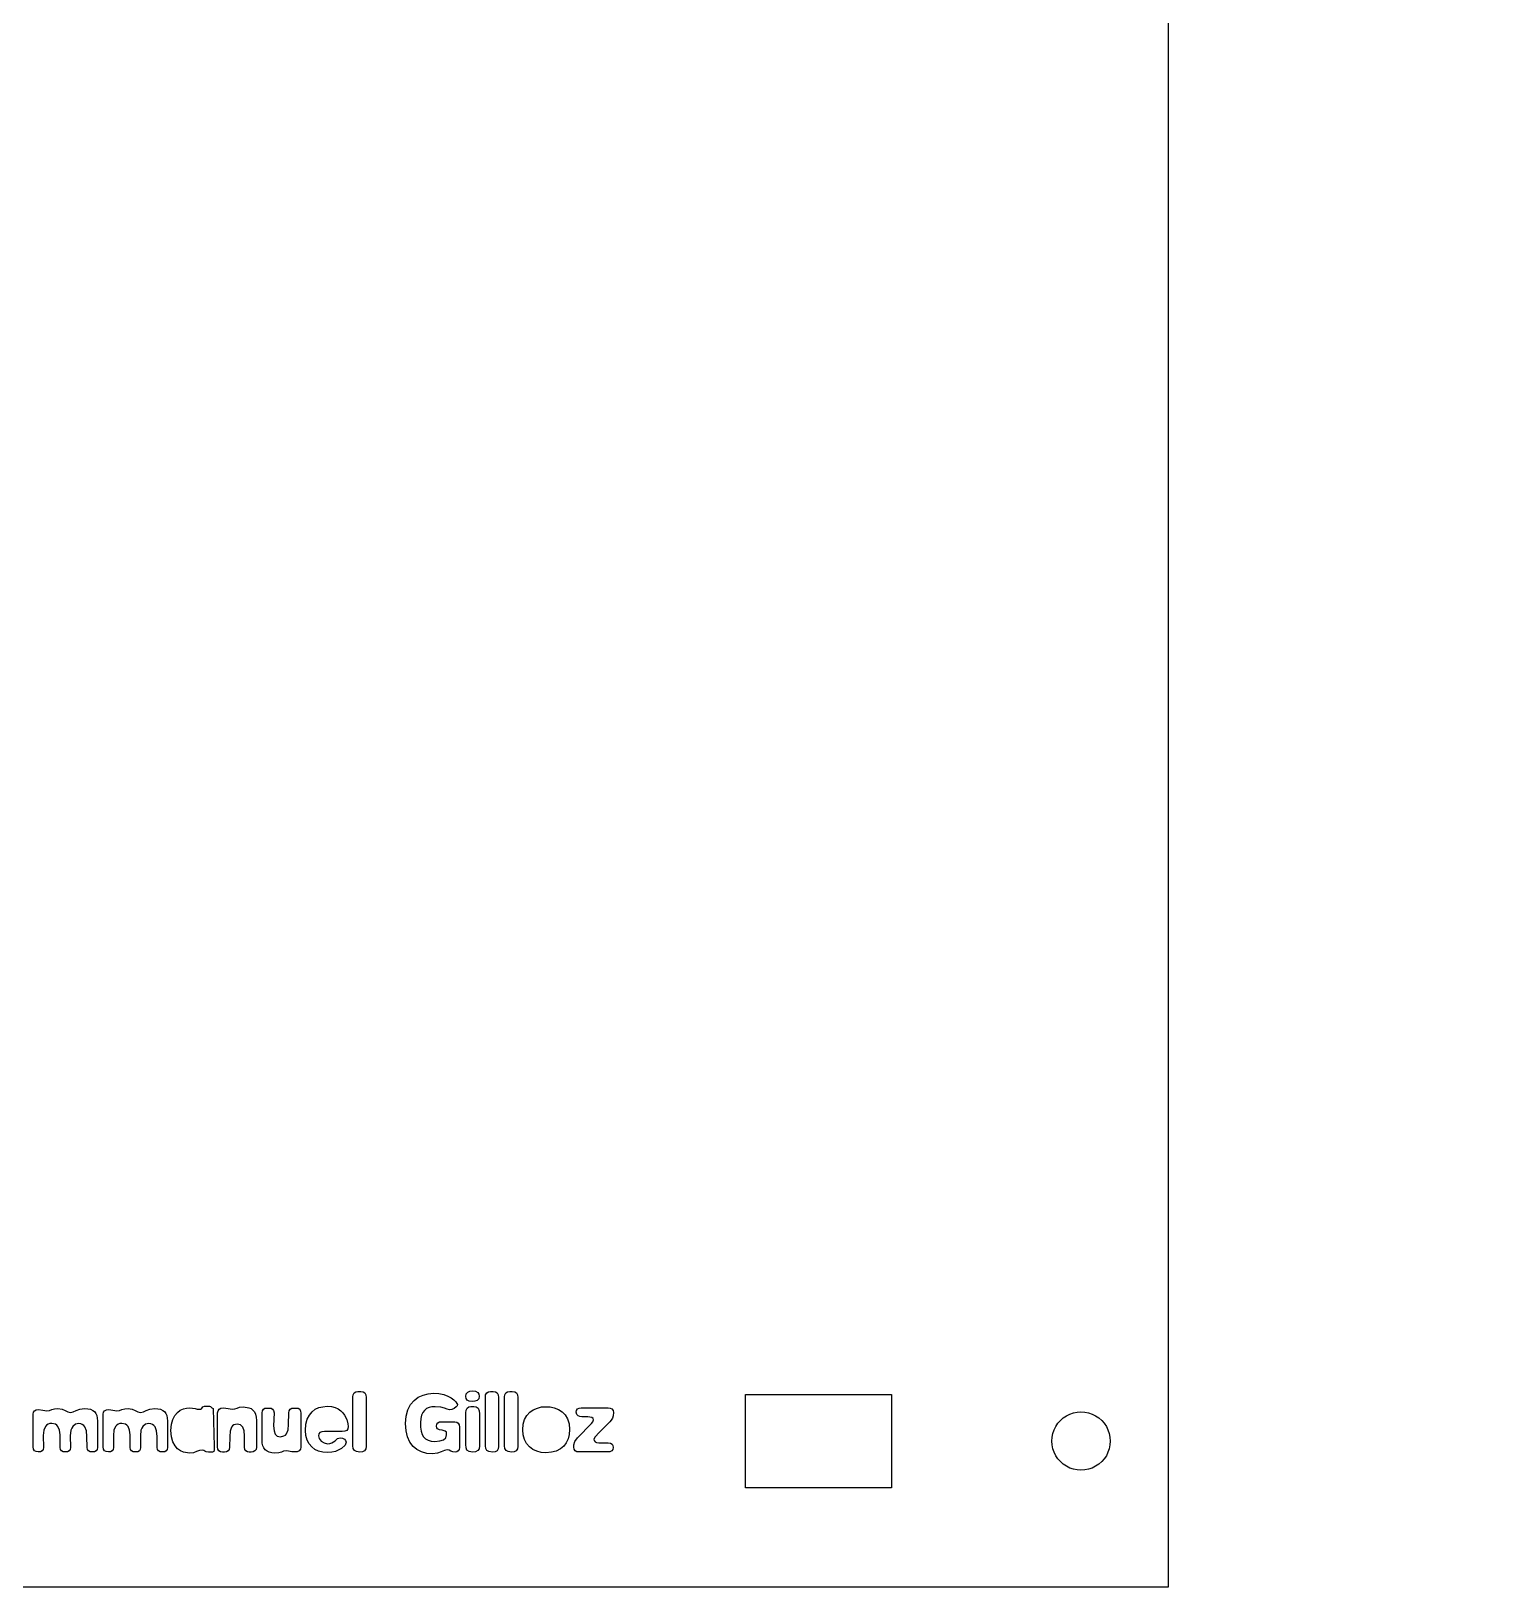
# Model space of a CAD drawing. Header units: metres. Extents: x 505 to 703, y -1295 to -955.
# Drawn here: x 601.9 to 702.9, y -1295.2 to -1188.5 of the extents above; entities that cross this region are included whole.
import ezdxf

# ---------------------------------------------------------------- set-up
doc = ezdxf.new("R2010")
doc.units = ezdxf.units.M

msp = doc.modelspace()

# ---------------------------------------------------------------- linework, layer by layer
at = {"layer": 'COMPONENT0'}
for p, q in [((623.93, -1282.13, 0), (623.95, -1281.99, 0)), ((623.93, -1285.49, 0), (623.93, -1282.13, 0)), ((623.95, -1281.99, 0), (624.03, -1281.87, 0)), ((624.03, -1281.87, 0), (624.14, -1281.78, 0)), ((624.14, -1281.78, 0), (624.28, -1281.76, 0)), ((624.28, -1281.76, 0), (624.47, -1281.76, 0)), ((624.47, -1281.76, 0), (624.64, -1281.78, 0)), ((624.64, -1281.78, 0), (624.75, -1281.87, 0)), ((624.75, -1281.87, 0), (624.82, -1282, 0)), ((624.82, -1282, 0), (624.85, -1282.19, 0)), ((624.85, -1282.19, 0), (624.85, -1285.55, 0)), ((627.89, -1282.67, 0), (628.14, -1282.38, 0)), ((628.14, -1282.38, 0), (628.42, -1282.16, 0)), ((628.42, -1282.16, 0), (628.75, -1282.01, 0)), ((628.75, -1282.01, 0), (629.1, -1281.92, 0)), ((629.1, -1281.92, 0), (629.47, -1281.89, 0)), ((629.47, -1281.89, 0), (629.84, -1281.91, 0)), ((629.84, -1281.91, 0), (630.17, -1281.98, 0)), ((630.17, -1281.98, 0), (630.45, -1282.09, 0)), ((630.45, -1282.09, 0), (630.68, -1282.21, 0)), ((630.68, -1282.21, 0), (630.86, -1282.34, 0)), ((630.86, -1282.34, 0), (630.99, -1282.47, 0)), ((630.99, -1282.47, 0), (631.07, -1282.59, 0)), ((631.07, -1282.59, 0), (631.1, -1282.67, 0)), ((631.68, -1282.1, 0), (631.71, -1281.92, 0)), ((631.7, -1282.24, 0), (631.68, -1282.1, 0)), ((631.78, -1282.36, 0), (631.7, -1282.24, 0)), ((631.71, -1281.92, 0), (631.81, -1281.81, 0)), ((631.92, -1282.43, 0), (631.78, -1282.36, 0)), ((631.81, -1281.81, 0), (631.96, -1281.75, 0)), ((632.13, -1282.46, 0), (631.92, -1282.43, 0)), ((631.96, -1281.75, 0), (632.13, -1281.73, 0)), ((632.13, -1281.73, 0), (632.35, -1281.75, 0)), ((632.31, -1282.44, 0), (632.13, -1282.46, 0)), ((632.47, -1282.38, 0), (632.31, -1282.44, 0)), ((632.35, -1281.75, 0), (632.5, -1281.83, 0)), ((632.57, -1282.27, 0), (632.47, -1282.38, 0)), ((632.5, -1281.83, 0), (632.58, -1281.94, 0)), ((632.6, -1282.08, 0), (632.57, -1282.27, 0)), ((632.58, -1281.94, 0), (632.6, -1282.08, 0)), ((633.02, -1282.13, 0), (633.04, -1281.99, 0)), ((633.02, -1285.49, 0), (633.02, -1282.13, 0)), ((633.04, -1281.99, 0), (633.12, -1281.87, 0)), ((633.12, -1281.87, 0), (633.23, -1281.78, 0)), ((633.23, -1281.78, 0), (633.37, -1281.76, 0)), ((633.37, -1281.76, 0), (633.56, -1281.76, 0)), ((633.56, -1281.76, 0), (633.72, -1281.78, 0)), ((633.72, -1281.78, 0), (633.84, -1281.87, 0)), ((633.84, -1281.87, 0), (633.91, -1282, 0)), ((633.91, -1282, 0), (633.93, -1282.19, 0)), ((633.93, -1282.19, 0), (633.93, -1285.55, 0)), ((634.33, -1282.13, 0), (634.36, -1281.99, 0)), ((634.33, -1285.49, 0), (634.33, -1282.13, 0)), ((634.36, -1281.99, 0), (634.43, -1281.87, 0)), ((634.43, -1281.87, 0), (634.54, -1281.78, 0)), ((634.54, -1281.78, 0), (634.69, -1281.76, 0)), ((634.69, -1281.76, 0), (634.87, -1281.76, 0)), ((634.87, -1281.76, 0), (635.04, -1281.78, 0)), ((635.04, -1281.78, 0), (635.15, -1281.87, 0)), ((635.15, -1281.87, 0), (635.23, -1282, 0)), ((635.23, -1282, 0), (635.25, -1282.19, 0)), ((635.25, -1282.19, 0), (635.25, -1285.55, 0)), ((602.01, -1283.32, 0), (602.03, -1283.19, 0)), ((602.01, -1285.57, 0), (602.01, -1283.32, 0)), ((602.03, -1283.19, 0), (602.1, -1283.09, 0)), ((602.1, -1283.09, 0), (602.22, -1283.03, 0)), ((602.22, -1283.03, 0), (602.38, -1283.01, 0)), ((602.38, -1283.01, 0), (602.67, -1283.05, 0)), ((602.67, -1283.05, 0), (602.94, -1283.09, 0)), ((602.94, -1283.09, 0), (603.12, -1283.07, 0)), ((603.12, -1283.07, 0), (603.29, -1283.01, 0)), ((603.29, -1283.01, 0), (603.48, -1282.96, 0)), ((603.48, -1282.96, 0), (603.71, -1282.94, 0)), ((603.71, -1282.94, 0), (603.99, -1282.98, 0)), ((603.99, -1282.98, 0), (604.21, -1283.07, 0)), ((604.21, -1283.07, 0), (604.39, -1283.16, 0)), ((604.39, -1283.16, 0), (604.58, -1283.21, 0)), ((604.58, -1283.21, 0), (604.76, -1283.16, 0)), ((604.76, -1283.16, 0), (604.96, -1283.07, 0)), ((604.96, -1283.07, 0), (605.2, -1282.98, 0)), ((605.2, -1282.98, 0), (605.54, -1282.94, 0)), ((605.54, -1282.94, 0), (605.75, -1282.95, 0)), ((605.75, -1282.95, 0), (605.93, -1282.99, 0)), ((605.93, -1282.99, 0), (606.09, -1283.06, 0)), ((606.09, -1283.06, 0), (606.21, -1283.15, 0)), ((606.21, -1283.15, 0), (606.3, -1283.27, 0)), ((606.3, -1283.27, 0), (606.37, -1283.42, 0)), ((606.37, -1283.42, 0), (606.42, -1283.79, 0)), ((606.82, -1283.32, 0), (606.84, -1283.19, 0)), ((606.82, -1285.57, 0), (606.82, -1283.32, 0)), ((606.84, -1283.19, 0), (606.91, -1283.09, 0)), ((606.91, -1283.09, 0), (607.03, -1283.03, 0)), ((607.03, -1283.03, 0), (607.19, -1283.01, 0)), ((607.19, -1283.01, 0), (607.48, -1283.05, 0)), ((607.48, -1283.05, 0), (607.74, -1283.09, 0)), ((607.74, -1283.09, 0), (607.92, -1283.07, 0)), ((607.92, -1283.07, 0), (608.1, -1283.01, 0)), ((608.1, -1283.01, 0), (608.29, -1282.96, 0)), ((608.29, -1282.96, 0), (608.52, -1282.94, 0)), ((608.52, -1282.94, 0), (608.8, -1282.98, 0)), ((608.8, -1282.98, 0), (609.01, -1283.07, 0)), ((609.01, -1283.07, 0), (609.19, -1283.16, 0)), ((609.19, -1283.16, 0), (609.38, -1283.21, 0)), ((609.38, -1283.21, 0), (609.57, -1283.16, 0)), ((609.57, -1283.16, 0), (609.76, -1283.07, 0)), ((609.76, -1283.07, 0), (610.01, -1282.98, 0)), ((610.01, -1282.98, 0), (610.35, -1282.94, 0)), ((610.35, -1282.94, 0), (610.56, -1282.95, 0)), ((610.56, -1282.95, 0), (610.74, -1282.99, 0)), ((610.74, -1282.99, 0), (610.89, -1283.06, 0)), ((610.89, -1283.06, 0), (611.01, -1283.15, 0)), ((611.01, -1283.15, 0), (611.11, -1283.27, 0)), ((611.11, -1283.27, 0), (611.17, -1283.42, 0)), ((611.17, -1283.42, 0), (611.23, -1283.79, 0)), ((611.5, -1284.02, 0), (611.59, -1283.68, 0)), ((611.59, -1283.68, 0), (611.73, -1283.41, 0)), ((611.73, -1283.41, 0), (611.9, -1283.2, 0)), ((611.9, -1283.2, 0), (612.1, -1283.05, 0)), ((612.1, -1283.05, 0), (612.31, -1282.96, 0)), ((612.31, -1282.96, 0), (612.52, -1282.91, 0)), ((612.52, -1282.91, 0), (612.72, -1282.89, 0)), ((612.72, -1282.89, 0), (612.94, -1282.9, 0)), ((612.94, -1282.9, 0), (613.11, -1282.94, 0)), ((613.11, -1282.94, 0), (613.25, -1282.97, 0)), ((613.25, -1282.97, 0), (613.4, -1282.98, 0)), ((613.4, -1282.98, 0), (613.5, -1282.98, 0)), ((613.5, -1282.98, 0), (613.56, -1282.96, 0)), ((613.56, -1282.96, 0), (613.61, -1282.88, 0)), ((613.61, -1282.88, 0), (613.65, -1282.83, 0)), ((613.65, -1282.83, 0), (613.76, -1282.78, 0)), ((613.76, -1282.78, 0), (613.85, -1282.77, 0)), ((613.85, -1282.77, 0), (614.1, -1282.77, 0)), ((614.1, -1282.77, 0), (614.17, -1282.8, 0)), ((614.17, -1282.8, 0), (614.26, -1282.88, 0)), ((614.26, -1282.88, 0), (614.35, -1282.94, 0)), ((614.35, -1282.94, 0), (614.42, -1285.55, 0)), ((614.66, -1283.23, 0), (614.69, -1283.09, 0)), ((614.66, -1285.56, 0), (614.66, -1283.23, 0)), ((614.69, -1283.09, 0), (614.76, -1282.98, 0)), ((614.76, -1282.98, 0), (614.89, -1282.92, 0)), ((614.89, -1282.92, 0), (615.07, -1282.89, 0)), ((615.07, -1282.89, 0), (615.39, -1282.94, 0)), ((615.39, -1282.94, 0), (615.65, -1282.98, 0)), ((615.65, -1282.98, 0), (615.83, -1282.95, 0)), ((615.83, -1282.95, 0), (615.99, -1282.9, 0)), ((615.99, -1282.9, 0), (616.17, -1282.85, 0)), ((616.17, -1282.85, 0), (616.43, -1282.82, 0)), ((616.43, -1282.82, 0), (616.8, -1282.88, 0)), ((616.8, -1282.88, 0), (616.95, -1282.94, 0)), ((616.95, -1282.94, 0), (617.08, -1283.04, 0)), ((617.08, -1283.04, 0), (617.19, -1283.16, 0)), ((617.19, -1283.16, 0), (617.26, -1283.33, 0)), ((617.26, -1283.33, 0), (617.31, -1283.53, 0)), ((617.31, -1283.53, 0), (617.32, -1283.76, 0)), ((617.71, -1283.23, 0), (617.73, -1283.09, 0)), ((617.71, -1285.13, 0), (617.71, -1283.23, 0)), ((617.73, -1283.09, 0), (617.8, -1282.99, 0)), ((617.8, -1282.99, 0), (617.9, -1282.92, 0)), ((617.9, -1282.92, 0), (618.01, -1282.9, 0)), ((618.01, -1282.9, 0), (618.2, -1282.9, 0)), ((618.2, -1282.9, 0), (618.32, -1282.92, 0)), ((618.32, -1282.92, 0), (618.43, -1282.98, 0)), ((618.43, -1282.98, 0), (618.5, -1283.08, 0)), ((618.5, -1283.08, 0), (618.53, -1283.23, 0)), ((618.53, -1283.23, 0), (618.5, -1284.13, 0)), ((619.52, -1284.03, 0), (619.55, -1283.23, 0)), ((619.55, -1283.23, 0), (619.57, -1283.09, 0)), ((619.57, -1283.09, 0), (619.64, -1282.98, 0)), ((619.64, -1282.98, 0), (619.75, -1282.92, 0)), ((619.75, -1282.92, 0), (619.91, -1282.9, 0)), ((619.91, -1282.9, 0), (620.04, -1282.9, 0)), ((620.04, -1282.9, 0), (620.18, -1282.92, 0)), ((620.18, -1282.92, 0), (620.29, -1282.99, 0)), ((620.29, -1282.99, 0), (620.35, -1283.11, 0)), ((620.35, -1283.11, 0), (620.37, -1283.26, 0)), ((620.37, -1283.26, 0), (620.37, -1285.59, 0)), ((620.71, -1284.02, 0), (620.8, -1283.67, 0)), ((620.8, -1283.67, 0), (620.95, -1283.39, 0)), ((620.95, -1283.39, 0), (621.14, -1283.16, 0)), ((621.14, -1283.16, 0), (621.36, -1282.99, 0)), ((621.36, -1282.99, 0), (621.61, -1282.87, 0)), ((621.61, -1282.87, 0), (621.88, -1282.81, 0)), ((621.88, -1282.81, 0), (622.17, -1282.78, 0)), ((622.17, -1282.78, 0), (622.47, -1282.8, 0)), ((622.47, -1282.8, 0), (622.72, -1282.87, 0)), ((622.72, -1282.87, 0), (622.93, -1282.96, 0)), ((622.93, -1282.96, 0), (623.11, -1283.09, 0)), ((623.11, -1283.09, 0), (623.25, -1283.23, 0)), ((623.25, -1283.23, 0), (623.37, -1283.39, 0)), ((623.37, -1283.39, 0), (623.52, -1283.7, 0)), ((623.52, -1283.7, 0), (623.59, -1283.98, 0)), ((627.54, -1283.96, 0), (627.58, -1283.46, 0)), ((627.58, -1283.46, 0), (627.7, -1283.03, 0)), ((627.7, -1283.03, 0), (627.89, -1282.67, 0)), ((628.59, -1283.63, 0), (628.57, -1283.91, 0)), ((628.64, -1283.4, 0), (628.59, -1283.63, 0)), ((628.73, -1283.21, 0), (628.64, -1283.4, 0)), ((628.85, -1283.06, 0), (628.73, -1283.21, 0)), ((628.99, -1282.94, 0), (628.85, -1283.06, 0)), ((629.16, -1282.87, 0), (628.99, -1282.94, 0)), ((629.36, -1282.82, 0), (629.16, -1282.87, 0)), ((629.57, -1282.81, 0), (629.36, -1282.82, 0)), ((629.97, -1282.84, 0), (629.57, -1282.81, 0)), ((630.23, -1282.92, 0), (629.97, -1282.84, 0)), ((630.4, -1282.99, 0), (630.23, -1282.92, 0)), ((630.57, -1283.03, 0), (630.4, -1282.99, 0)), ((630.72, -1283, 0), (630.57, -1283.03, 0)), ((630.89, -1282.93, 0), (630.72, -1283, 0)), ((631.03, -1282.82, 0), (630.89, -1282.93, 0)), ((631.08, -1282.75, 0), (631.03, -1282.82, 0)), ((631.1, -1282.67, 0), (631.08, -1282.75, 0)), ((631.68, -1283.22, 0), (631.7, -1283.04, 0)), ((631.68, -1285.41, 0), (631.68, -1283.22, 0)), ((631.7, -1283.04, 0), (631.77, -1282.91, 0)), ((631.77, -1282.91, 0), (631.89, -1282.82, 0)), ((631.89, -1282.82, 0), (632.03, -1282.8, 0)), ((632.03, -1282.8, 0), (632.24, -1282.8, 0)), ((632.24, -1282.8, 0), (632.4, -1282.83, 0)), ((632.4, -1282.83, 0), (632.52, -1282.92, 0)), ((632.52, -1282.92, 0), (632.59, -1283.09, 0)), ((632.59, -1283.09, 0), (632.62, -1283.31, 0)), ((632.62, -1283.31, 0), (632.62, -1285.5, 0)), ((635.61, -1284.01, 0), (635.71, -1283.68, 0)), ((635.71, -1283.68, 0), (635.87, -1283.41, 0)), ((635.87, -1283.41, 0), (636.07, -1283.19, 0)), ((636.07, -1283.19, 0), (636.31, -1283.02, 0)), ((636.31, -1283.02, 0), (636.59, -1282.9, 0)), ((636.59, -1282.9, 0), (636.88, -1282.83, 0)), ((636.88, -1282.83, 0), (637.19, -1282.81, 0)), ((637.19, -1282.81, 0), (637.47, -1282.83, 0)), ((637.47, -1282.83, 0), (637.75, -1282.89, 0)), ((637.75, -1282.89, 0), (638.03, -1283, 0)), ((638.03, -1283, 0), (638.28, -1283.16, 0)), ((638.28, -1283.16, 0), (638.49, -1283.37, 0)), ((638.49, -1283.37, 0), (638.66, -1283.64, 0)), ((638.66, -1283.64, 0), (638.77, -1283.98, 0)), ((639.26, -1283.19, 0), (639.28, -1283.07, 0)), ((639.29, -1283.34, 0), (639.26, -1283.19, 0)), ((639.28, -1283.07, 0), (639.35, -1282.96, 0)), ((639.38, -1283.44, 0), (639.29, -1283.34, 0)), ((639.35, -1282.96, 0), (639.45, -1282.9, 0)), ((639.5, -1283.49, 0), (639.38, -1283.44, 0)), ((639.45, -1282.9, 0), (639.6, -1282.88, 0)), ((639.63, -1283.51, 0), (639.5, -1283.49, 0)), ((639.6, -1282.88, 0), (641.44, -1282.88, 0)), ((640.06, -1283.51, 0), (639.63, -1283.51, 0)), ((640.33, -1283.56, 0), (640.06, -1283.51, 0)), ((640.41, -1283.62, 0), (640.33, -1283.56, 0)), ((640.4, -1283.85, 0), (640.43, -1283.71, 0)), ((640.43, -1283.71, 0), (640.41, -1283.62, 0)), ((641.44, -1282.88, 0), (641.59, -1282.9, 0)), ((641.66, -1283.73, 0), (641.55, -1283.85, 0)), ((641.59, -1282.9, 0), (641.7, -1282.96, 0)), ((641.74, -1283.6, 0), (641.66, -1283.73, 0)), ((641.7, -1282.96, 0), (641.78, -1283.06, 0)), ((641.79, -1283.43, 0), (641.74, -1283.6, 0)), ((641.78, -1283.06, 0), (641.81, -1283.21, 0)), ((641.81, -1283.21, 0), (641.79, -1283.43, 0)), ((602.74, -1284.43, 0), (602.7, -1284.78, 0)), ((602.7, -1284.78, 0), (602.71, -1285.61, 0)), ((602.85, -1284.17, 0), (602.74, -1284.43, 0)), ((602.93, -1284.08, 0), (602.85, -1284.17, 0)), ((603.03, -1284.01, 0), (602.93, -1284.08, 0)), ((603.15, -1283.97, 0), (603.03, -1284.01, 0)), ((603.29, -1283.96, 0), (603.15, -1283.97, 0)), ((603.53, -1284.01, 0), (603.29, -1283.96, 0)), ((603.63, -1284.07, 0), (603.53, -1284.01, 0)), ((603.71, -1284.16, 0), (603.63, -1284.07, 0)), ((603.81, -1284.41, 0), (603.71, -1284.16, 0)), ((603.85, -1284.74, 0), (603.81, -1284.41, 0)), ((603.86, -1285.61, 0), (603.85, -1284.74, 0)), ((604.6, -1284.43, 0), (604.55, -1284.81, 0)), ((604.65, -1284.29, 0), (604.6, -1284.43, 0)), ((604.72, -1284.17, 0), (604.65, -1284.29, 0)), ((604.91, -1284.02, 0), (604.72, -1284.17, 0)), ((605.14, -1283.97, 0), (604.91, -1284.02, 0)), ((605.27, -1283.98, 0), (605.14, -1283.97, 0)), ((605.38, -1284.03, 0), (605.27, -1283.98, 0)), ((605.48, -1284.1, 0), (605.38, -1284.03, 0)), ((605.56, -1284.2, 0), (605.48, -1284.1, 0)), ((605.67, -1284.47, 0), (605.56, -1284.2, 0)), ((605.7, -1284.85, 0), (605.67, -1284.47, 0)), ((606.42, -1283.79, 0), (606.42, -1285.61, 0)), ((607.55, -1284.43, 0), (607.51, -1284.78, 0)), ((607.51, -1284.78, 0), (607.52, -1285.61, 0)), ((607.66, -1284.17, 0), (607.55, -1284.43, 0)), ((607.74, -1284.08, 0), (607.66, -1284.17, 0)), ((607.84, -1284.01, 0), (607.74, -1284.08, 0)), ((607.96, -1283.97, 0), (607.84, -1284.01, 0)), ((608.09, -1283.96, 0), (607.96, -1283.97, 0)), ((608.34, -1284.01, 0), (608.09, -1283.96, 0)), ((608.44, -1284.07, 0), (608.34, -1284.01, 0)), ((608.52, -1284.16, 0), (608.44, -1284.07, 0)), ((608.62, -1284.41, 0), (608.52, -1284.16, 0)), ((608.66, -1284.74, 0), (608.62, -1284.41, 0)), ((608.67, -1285.61, 0), (608.66, -1284.74, 0)), ((609.4, -1284.43, 0), (609.36, -1284.81, 0)), ((609.45, -1284.29, 0), (609.4, -1284.43, 0)), ((609.53, -1284.17, 0), (609.45, -1284.29, 0)), ((609.71, -1284.02, 0), (609.53, -1284.17, 0)), ((609.95, -1283.97, 0), (609.71, -1284.02, 0)), ((610.08, -1283.98, 0), (609.95, -1283.97, 0)), ((610.19, -1284.03, 0), (610.08, -1283.98, 0)), ((610.29, -1284.1, 0), (610.19, -1284.03, 0)), ((610.37, -1284.2, 0), (610.29, -1284.1, 0)), ((610.47, -1284.47, 0), (610.37, -1284.2, 0)), ((610.51, -1284.85, 0), (610.47, -1284.47, 0)), ((611.23, -1283.79, 0), (611.23, -1285.61, 0)), ((611.46, -1284.45, 0), (611.5, -1284.02, 0)), ((611.5, -1284.88, 0), (611.46, -1284.45, 0)), ((615.52, -1284.48, 0), (615.49, -1284.85, 0)), ((615.62, -1284.22, 0), (615.52, -1284.48, 0)), ((615.69, -1284.13, 0), (615.62, -1284.22, 0)), ((615.78, -1284.06, 0), (615.69, -1284.13, 0)), ((616, -1284.01, 0), (615.78, -1284.06, 0)), ((616.22, -1284.06, 0), (616, -1284.01, 0)), ((616.38, -1284.21, 0), (616.22, -1284.06, 0)), ((616.47, -1284.46, 0), (616.38, -1284.21, 0)), ((616.51, -1284.82, 0), (616.47, -1284.46, 0)), ((617.32, -1283.76, 0), (617.32, -1285.59, 0)), ((618.5, -1284.13, 0), (618.53, -1284.46, 0)), ((618.53, -1284.46, 0), (618.61, -1284.69, 0)), ((618.61, -1284.69, 0), (618.67, -1284.77, 0)), ((618.67, -1284.77, 0), (618.75, -1284.83, 0)), ((619.21, -1284.82, 0), (619.31, -1284.76, 0)), ((619.31, -1284.76, 0), (619.39, -1284.67, 0)), ((619.39, -1284.67, 0), (619.49, -1284.4, 0)), ((619.49, -1284.4, 0), (619.52, -1284.03, 0)), ((620.68, -1284.44, 0), (620.71, -1284.02, 0)), ((620.71, -1284.79, 0), (620.68, -1284.44, 0)), ((620.79, -1285.1, 0), (620.71, -1284.79, 0)), ((621.61, -1284.68, 0), (621.58, -1284.81, 0)), ((621.68, -1284.58, 0), (621.61, -1284.68, 0)), ((621.81, -1284.53, 0), (621.68, -1284.58, 0)), ((621.99, -1284.51, 0), (621.81, -1284.53, 0)), ((622.94, -1284.51, 0), (621.99, -1284.51, 0)), ((623.21, -1284.51, 0), (622.94, -1284.51, 0)), ((623.39, -1284.49, 0), (623.21, -1284.51, 0)), ((623.51, -1284.44, 0), (623.39, -1284.49, 0)), ((623.59, -1284.34, 0), (623.51, -1284.44, 0)), ((623.59, -1283.98, 0), (623.61, -1284.17, 0)), ((623.61, -1284.17, 0), (623.59, -1284.34, 0)), ((627.58, -1284.46, 0), (627.54, -1283.96, 0)), ((627.68, -1284.88, 0), (627.58, -1284.46, 0)), ((628.57, -1283.91, 0), (628.58, -1284.22, 0)), ((628.58, -1284.22, 0), (628.62, -1284.49, 0)), ((628.62, -1284.49, 0), (628.69, -1284.71, 0)), ((628.69, -1284.71, 0), (628.79, -1284.88, 0)), ((629.67, -1284.14, 0), (629.69, -1284.01, 0)), ((629.69, -1284.26, 0), (629.67, -1284.14, 0)), ((629.69, -1284.01, 0), (629.76, -1283.92, 0)), ((629.75, -1284.34, 0), (629.69, -1284.26, 0)), ((629.87, -1284.39, 0), (629.75, -1284.34, 0)), ((629.76, -1283.92, 0), (629.88, -1283.86, 0)), ((630.07, -1284.43, 0), (629.87, -1284.39, 0)), ((629.88, -1283.86, 0), (630.04, -1283.84, 0)), ((630.04, -1283.84, 0), (630.92, -1283.84, 0)), ((630.26, -1284.48, 0), (630.07, -1284.43, 0)), ((630.35, -1284.56, 0), (630.26, -1284.48, 0)), ((630.31, -1284.94, 0), (630.36, -1284.75, 0)), ((630.36, -1284.65, 0), (630.35, -1284.56, 0)), ((630.36, -1284.75, 0), (630.36, -1284.65, 0)), ((630.92, -1283.84, 0), (631.06, -1283.87, 0)), ((631.06, -1283.87, 0), (631.16, -1283.94, 0)), ((631.16, -1283.94, 0), (631.22, -1284.06, 0)), ((631.22, -1284.06, 0), (631.24, -1284.22, 0)), ((631.24, -1284.22, 0), (631.24, -1285.62, 0)), ((635.58, -1284.39, 0), (635.61, -1284.01, 0)), ((635.61, -1284.75, 0), (635.58, -1284.39, 0)), ((635.7, -1285.07, 0), (635.61, -1284.75, 0)), ((638.78, -1284.71, 0), (638.7, -1285.01, 0)), ((638.77, -1283.98, 0), (638.8, -1284.38, 0)), ((638.8, -1284.38, 0), (638.78, -1284.71, 0)), ((639.34, -1284.94, 0), (640.31, -1283.97, 0)), ((640.31, -1283.97, 0), (640.4, -1283.85, 0)), ((640.83, -1284.57, 0), (640.56, -1284.87, 0)), ((641.55, -1283.85, 0), (640.83, -1284.57, 0)), ((602.03, -1285.72, 0), (602.01, -1285.57, 0)), ((602.1, -1285.83, 0), (602.03, -1285.72, 0)), ((602.21, -1285.89, 0), (602.1, -1285.83, 0)), ((602.63, -1285.84, 0), (602.52, -1285.9, 0)), ((602.69, -1285.74, 0), (602.63, -1285.84, 0)), ((602.71, -1285.61, 0), (602.69, -1285.74, 0)), ((603.88, -1285.74, 0), (603.86, -1285.61, 0)), ((603.95, -1285.84, 0), (603.88, -1285.74, 0)), ((604.06, -1285.9, 0), (603.95, -1285.84, 0)), ((604.48, -1285.84, 0), (604.37, -1285.9, 0)), ((604.54, -1285.74, 0), (604.48, -1285.84, 0)), ((604.57, -1285.61, 0), (604.54, -1285.74, 0)), ((604.55, -1284.81, 0), (604.57, -1285.61, 0)), ((605.71, -1285.61, 0), (605.7, -1284.85, 0)), ((605.74, -1285.74, 0), (605.71, -1285.61, 0)), ((605.8, -1285.84, 0), (605.74, -1285.74, 0)), ((605.91, -1285.9, 0), (605.8, -1285.84, 0)), ((606.33, -1285.84, 0), (606.22, -1285.9, 0)), ((606.4, -1285.74, 0), (606.33, -1285.84, 0)), ((606.42, -1285.61, 0), (606.4, -1285.74, 0)), ((606.84, -1285.72, 0), (606.82, -1285.57, 0)), ((606.9, -1285.83, 0), (606.84, -1285.72, 0)), ((607.01, -1285.89, 0), (606.9, -1285.83, 0)), ((607.43, -1285.84, 0), (607.32, -1285.9, 0)), ((607.5, -1285.74, 0), (607.43, -1285.84, 0)), ((607.52, -1285.61, 0), (607.5, -1285.74, 0)), ((608.69, -1285.74, 0), (608.67, -1285.61, 0)), ((608.76, -1285.84, 0), (608.69, -1285.74, 0)), ((608.87, -1285.9, 0), (608.76, -1285.84, 0)), ((609.29, -1285.84, 0), (609.18, -1285.9, 0)), ((609.35, -1285.74, 0), (609.29, -1285.84, 0)), ((609.37, -1285.61, 0), (609.35, -1285.74, 0)), ((609.36, -1284.81, 0), (609.37, -1285.61, 0)), ((610.52, -1285.61, 0), (610.51, -1284.85, 0)), ((610.54, -1285.74, 0), (610.52, -1285.61, 0)), ((610.61, -1285.84, 0), (610.54, -1285.74, 0)), ((610.72, -1285.9, 0), (610.61, -1285.84, 0)), ((611.14, -1285.84, 0), (611.03, -1285.9, 0)), ((611.2, -1285.74, 0), (611.14, -1285.84, 0)), ((611.23, -1285.61, 0), (611.2, -1285.74, 0)), ((611.59, -1285.22, 0), (611.5, -1284.88, 0)), ((611.74, -1285.49, 0), (611.59, -1285.22, 0)), ((611.91, -1285.7, 0), (611.74, -1285.49, 0)), ((612.11, -1285.84, 0), (611.91, -1285.7, 0)), ((612.32, -1285.93, 0), (612.11, -1285.84, 0)), ((613.41, -1285.82, 0), (613.22, -1285.89, 0)), ((613.61, -1285.79, 0), (613.41, -1285.82, 0)), ((613.71, -1285.81, 0), (613.61, -1285.79, 0)), ((613.78, -1285.86, 0), (613.71, -1285.81, 0)), ((613.87, -1285.91, 0), (613.78, -1285.86, 0)), ((614.43, -1285.78, 0), (614.41, -1285.89, 0)), ((614.42, -1285.55, 0), (614.43, -1285.78, 0)), ((614.68, -1285.72, 0), (614.66, -1285.56, 0)), ((614.75, -1285.83, 0), (614.68, -1285.72, 0)), ((614.85, -1285.9, 0), (614.75, -1285.83, 0)), ((615.38, -1285.84, 0), (615.26, -1285.9, 0)), ((615.46, -1285.74, 0), (615.38, -1285.84, 0)), ((615.48, -1285.59, 0), (615.46, -1285.74, 0)), ((615.49, -1284.85, 0), (615.48, -1285.59, 0)), ((616.5, -1285.59, 0), (616.51, -1284.82, 0)), ((616.52, -1285.74, 0), (616.5, -1285.59, 0)), ((616.59, -1285.84, 0), (616.52, -1285.74, 0)), ((616.7, -1285.9, 0), (616.59, -1285.84, 0)), ((617.22, -1285.84, 0), (617.1, -1285.9, 0)), ((617.3, -1285.74, 0), (617.22, -1285.84, 0)), ((617.32, -1285.59, 0), (617.3, -1285.74, 0)), ((617.72, -1285.32, 0), (617.71, -1285.13, 0)), ((617.76, -1285.49, 0), (617.72, -1285.32, 0)), ((617.83, -1285.64, 0), (617.76, -1285.49, 0)), ((617.93, -1285.77, 0), (617.83, -1285.64, 0)), ((618.05, -1285.87, 0), (617.93, -1285.77, 0)), ((618.2, -1285.94, 0), (618.05, -1285.87, 0)), ((618.75, -1284.83, 0), (618.97, -1284.88, 0)), ((618.97, -1284.88, 0), (619.21, -1284.82, 0)), ((619.17, -1285.87, 0), (619.03, -1285.92, 0)), ((619.38, -1285.84, 0), (619.17, -1285.87, 0)), ((619.52, -1285.86, 0), (619.38, -1285.84, 0)), ((619.63, -1285.88, 0), (619.52, -1285.86, 0)), ((620.25, -1285.84, 0), (620.12, -1285.9, 0)), ((620.34, -1285.73, 0), (620.25, -1285.84, 0)), ((620.37, -1285.59, 0), (620.34, -1285.73, 0)), ((620.93, -1285.36, 0), (620.79, -1285.1, 0)), ((621.11, -1285.57, 0), (620.93, -1285.36, 0)), ((621.33, -1285.74, 0), (621.11, -1285.57, 0)), ((621.58, -1285.86, 0), (621.33, -1285.74, 0)), ((621.58, -1284.81, 0), (621.63, -1285, 0)), ((621.87, -1285.94, 0), (621.58, -1285.86, 0)), ((621.63, -1285, 0), (621.77, -1285.18, 0)), ((621.77, -1285.18, 0), (621.96, -1285.3, 0)), ((621.96, -1285.3, 0), (622.19, -1285.35, 0)), ((622.19, -1285.35, 0), (622.36, -1285.33, 0)), ((622.36, -1285.33, 0), (622.5, -1285.29, 0)), ((622.5, -1285.29, 0), (622.71, -1285.15, 0)), ((622.71, -1285.15, 0), (622.88, -1285, 0)), ((622.98, -1285.78, 0), (622.75, -1285.88, 0)), ((622.88, -1285, 0), (622.97, -1284.96, 0)), ((622.97, -1284.96, 0), (623.08, -1284.94, 0)), ((623.16, -1285.67, 0), (622.98, -1285.78, 0)), ((623.08, -1284.94, 0), (623.22, -1284.97, 0)), ((623.4, -1285.44, 0), (623.16, -1285.67, 0)), ((623.22, -1284.97, 0), (623.35, -1285.04, 0)), ((623.35, -1285.04, 0), (623.44, -1285.14, 0)), ((623.48, -1285.25, 0), (623.4, -1285.44, 0)), ((623.44, -1285.14, 0), (623.48, -1285.25, 0)), ((623.96, -1285.68, 0), (623.93, -1285.49, 0)), ((624.04, -1285.82, 0), (623.96, -1285.68, 0)), ((624.19, -1285.89, 0), (624.04, -1285.82, 0)), ((624.74, -1285.83, 0), (624.6, -1285.9, 0)), ((624.82, -1285.71, 0), (624.74, -1285.83, 0)), ((624.85, -1285.55, 0), (624.82, -1285.71, 0)), ((627.84, -1285.24, 0), (627.68, -1284.88, 0)), ((628.06, -1285.53, 0), (627.84, -1285.24, 0)), ((628.32, -1285.75, 0), (628.06, -1285.53, 0)), ((628.64, -1285.91, 0), (628.32, -1285.75, 0)), ((628.79, -1284.88, 0), (628.92, -1285.02, 0)), ((628.92, -1285.02, 0), (629.09, -1285.11, 0)), ((629.09, -1285.11, 0), (629.3, -1285.17, 0)), ((629.3, -1285.17, 0), (629.55, -1285.19, 0)), ((629.55, -1285.19, 0), (629.89, -1285.16, 0)), ((629.89, -1285.16, 0), (630.15, -1285.08, 0)), ((630.21, -1285.82, 0), (630, -1285.91, 0)), ((630.15, -1285.08, 0), (630.31, -1284.94, 0)), ((630.4, -1285.78, 0), (630.21, -1285.82, 0)), ((630.53, -1285.8, 0), (630.4, -1285.78, 0)), ((630.65, -1285.85, 0), (630.53, -1285.8, 0)), ((630.79, -1285.9, 0), (630.65, -1285.85, 0)), ((631.16, -1285.84, 0), (631.07, -1285.9, 0)), ((631.22, -1285.75, 0), (631.16, -1285.84, 0)), ((631.24, -1285.62, 0), (631.22, -1285.75, 0)), ((631.7, -1285.64, 0), (631.68, -1285.41, 0)), ((631.76, -1285.8, 0), (631.7, -1285.64, 0)), ((631.9, -1285.89, 0), (631.76, -1285.8, 0)), ((632.5, -1285.82, 0), (632.35, -1285.9, 0)), ((632.59, -1285.69, 0), (632.5, -1285.82, 0)), ((632.62, -1285.5, 0), (632.59, -1285.69, 0)), ((633.05, -1285.68, 0), (633.02, -1285.49, 0)), ((633.13, -1285.82, 0), (633.05, -1285.68, 0)), ((633.27, -1285.89, 0), (633.13, -1285.82, 0)), ((633.83, -1285.83, 0), (633.69, -1285.9, 0)), ((633.91, -1285.71, 0), (633.83, -1285.83, 0)), ((633.93, -1285.55, 0), (633.91, -1285.71, 0)), ((634.36, -1285.68, 0), (634.33, -1285.49, 0)), ((634.44, -1285.82, 0), (634.36, -1285.68, 0)), ((634.59, -1285.89, 0), (634.44, -1285.82, 0)), ((635.14, -1285.83, 0), (635, -1285.9, 0)), ((635.22, -1285.71, 0), (635.14, -1285.83, 0)), ((635.25, -1285.55, 0), (635.22, -1285.71, 0)), ((635.85, -1285.34, 0), (635.7, -1285.07, 0)), ((636.04, -1285.57, 0), (635.85, -1285.34, 0)), ((636.27, -1285.74, 0), (636.04, -1285.57, 0)), ((636.54, -1285.87, 0), (636.27, -1285.74, 0)), ((636.84, -1285.95, 0), (636.54, -1285.87, 0)), ((637.88, -1285.85, 0), (637.55, -1285.94, 0)), ((638.17, -1285.7, 0), (637.88, -1285.85, 0)), ((638.4, -1285.51, 0), (638.17, -1285.7, 0)), ((638.57, -1285.28, 0), (638.4, -1285.51, 0)), ((638.7, -1285.01, 0), (638.57, -1285.28, 0)), ((639.09, -1285.42, 0), (639.15, -1285.19, 0)), ((639.09, -1285.59, 0), (639.09, -1285.42, 0)), ((639.11, -1285.73, 0), (639.09, -1285.59, 0)), ((639.19, -1285.84, 0), (639.11, -1285.73, 0)), ((639.15, -1285.19, 0), (639.34, -1284.94, 0)), ((639.3, -1285.9, 0), (639.19, -1285.84, 0)), ((640.56, -1284.87, 0), (640.47, -1285.04, 0)), ((640.47, -1285.04, 0), (640.49, -1285.14, 0)), ((640.49, -1285.14, 0), (640.55, -1285.22, 0)), ((640.55, -1285.22, 0), (640.65, -1285.27, 0)), ((640.65, -1285.27, 0), (640.8, -1285.28, 0)), ((640.8, -1285.28, 0), (641.44, -1285.28, 0)), ((641.44, -1285.28, 0), (641.6, -1285.31, 0)), ((641.69, -1285.84, 0), (641.56, -1285.9, 0)), ((641.6, -1285.31, 0), (641.71, -1285.38, 0)), ((641.77, -1285.74, 0), (641.69, -1285.84, 0)), ((641.71, -1285.38, 0), (641.77, -1285.48, 0)), ((641.77, -1285.48, 0), (641.79, -1285.61, 0)), ((641.79, -1285.61, 0), (641.77, -1285.74, 0)), ((602.36, -1285.91, 0), (602.21, -1285.89, 0)), ((602.52, -1285.9, 0), (602.36, -1285.91, 0)), ((604.21, -1285.91, 0), (604.06, -1285.9, 0)), ((604.37, -1285.9, 0), (604.21, -1285.91, 0)), ((606.07, -1285.91, 0), (605.91, -1285.9, 0)), ((606.22, -1285.9, 0), (606.07, -1285.91, 0)), ((607.17, -1285.91, 0), (607.01, -1285.89, 0)), ((607.32, -1285.9, 0), (607.17, -1285.91, 0)), ((609.02, -1285.91, 0), (608.87, -1285.9, 0)), ((609.18, -1285.9, 0), (609.02, -1285.91, 0)), ((610.87, -1285.91, 0), (610.72, -1285.9, 0)), ((611.03, -1285.9, 0), (610.87, -1285.91, 0)), ((612.73, -1286, 0), (612.32, -1285.93, 0)), ((613.01, -1285.97, 0), (612.73, -1286, 0)), ((613.22, -1285.89, 0), (613.01, -1285.97, 0)), ((614.03, -1285.93, 0), (613.87, -1285.91, 0)), ((614.3, -1285.92, 0), (614.03, -1285.93, 0)), ((614.41, -1285.89, 0), (614.3, -1285.92, 0)), ((614.99, -1285.92, 0), (614.85, -1285.9, 0)), ((615.12, -1285.92, 0), (614.99, -1285.92, 0)), ((615.26, -1285.9, 0), (615.12, -1285.92, 0)), ((616.83, -1285.92, 0), (616.7, -1285.9, 0)), ((616.96, -1285.92, 0), (616.83, -1285.92, 0)), ((617.1, -1285.9, 0), (616.96, -1285.92, 0)), ((618.38, -1285.98, 0), (618.2, -1285.94, 0)), ((618.59, -1286, 0), (618.38, -1285.98, 0)), ((618.86, -1285.97, 0), (618.59, -1286, 0)), ((619.03, -1285.92, 0), (618.86, -1285.97, 0)), ((619.75, -1285.9, 0), (619.63, -1285.88, 0)), ((619.95, -1285.91, 0), (619.75, -1285.9, 0)), ((620.12, -1285.9, 0), (619.95, -1285.91, 0)), ((622.18, -1285.96, 0), (621.87, -1285.94, 0)), ((622.49, -1285.94, 0), (622.18, -1285.96, 0)), ((622.75, -1285.88, 0), (622.49, -1285.94, 0)), ((624.41, -1285.92, 0), (624.19, -1285.89, 0)), ((624.6, -1285.9, 0), (624.41, -1285.92, 0)), ((629, -1286.01, 0), (628.64, -1285.91, 0)), ((629.4, -1286.04, 0), (629, -1286.01, 0)), ((629.74, -1286, 0), (629.4, -1286.04, 0)), ((630, -1285.91, 0), (629.74, -1286, 0)), ((630.96, -1285.92, 0), (630.79, -1285.9, 0)), ((631.07, -1285.9, 0), (630.96, -1285.92, 0)), ((632.15, -1285.93, 0), (631.9, -1285.89, 0)), ((632.35, -1285.9, 0), (632.15, -1285.93, 0)), ((633.5, -1285.92, 0), (633.27, -1285.89, 0)), ((633.69, -1285.9, 0), (633.5, -1285.92, 0)), ((634.81, -1285.92, 0), (634.59, -1285.89, 0)), ((635, -1285.9, 0), (634.81, -1285.92, 0)), ((637.16, -1285.97, 0), (636.84, -1285.95, 0)), ((637.55, -1285.94, 0), (637.16, -1285.97, 0)), ((639.45, -1285.91, 0), (639.3, -1285.9, 0)), ((641.37, -1285.91, 0), (639.45, -1285.91, 0)), ((641.56, -1285.9, 0), (641.37, -1285.91, 0))]:
    msp.add_line(p, q, dxfattribs=at)
at = {"layer": 'Layer0'}
for points in [[(702.87, -1016.17, 0), (680.87, -1016.17, 0), (680.87, -955.17, 0), (526.87, -955.17, 0), (526.87, -1016.17, 0), (504.87, -1016.17, 0), (504.87, -1119.17, 0), (527.87, -1119.17, 0), (527.87, -1295.17, 0), (679.87, -1295.17, 0), (679.87, -1119.17, 0), (702.87, -1119.17, 0), (702.87, -1016.17, 0)], [(650.87, -1288.37, 0), (650.87, -1281.97, 0), (660.87, -1281.97, 0), (660.87, -1288.37, 0), (650.87, -1288.37, 0)], [(672.46, -1283.76, 0), (672.66, -1283.58, 0), (672.87, -1283.44, 0), (673.11, -1283.32, 0), (673.36, -1283.24, 0), (673.61, -1283.19, 0), (673.87, -1283.17, 0), (674.14, -1283.19, 0), (674.39, -1283.24, 0), (674.64, -1283.32, 0), (674.87, -1283.44, 0), (675.09, -1283.58, 0), (675.29, -1283.76, 0), (675.46, -1283.95, 0), (675.61, -1284.17, 0), (675.72, -1284.4, 0), (675.81, -1284.65, 0), (675.86, -1284.91, 0), (675.87, -1285.17, 0), (675.86, -1285.43, 0), (675.81, -1285.69, 0), (675.72, -1285.94, 0), (675.61, -1286.17, 0), (675.46, -1286.39, 0), (675.29, -1286.58, 0), (675.09, -1286.76, 0), (674.87, -1286.9, 0), (674.64, -1287.02, 0), (674.39, -1287.1, 0), (674.14, -1287.15, 0), (673.87, -1287.17, 0), (673.61, -1287.15, 0), (673.36, -1287.1, 0), (673.11, -1287.02, 0), (672.87, -1286.9, 0), (672.66, -1286.76, 0), (672.46, -1286.58, 0), (672.29, -1286.39, 0), (672.14, -1286.17, 0), (672.03, -1285.94, 0), (671.94, -1285.69, 0), (671.89, -1285.43, 0), (671.87, -1285.17, 0), (671.89, -1284.91, 0), (671.94, -1284.65, 0), (672.03, -1284.4, 0), (672.14, -1284.17, 0), (672.29, -1283.95, 0), (672.46, -1283.76, 0)]]:
    msp.add_polyline3d(points, dxfattribs=at)

doc.saveas('drawing.dxf')
